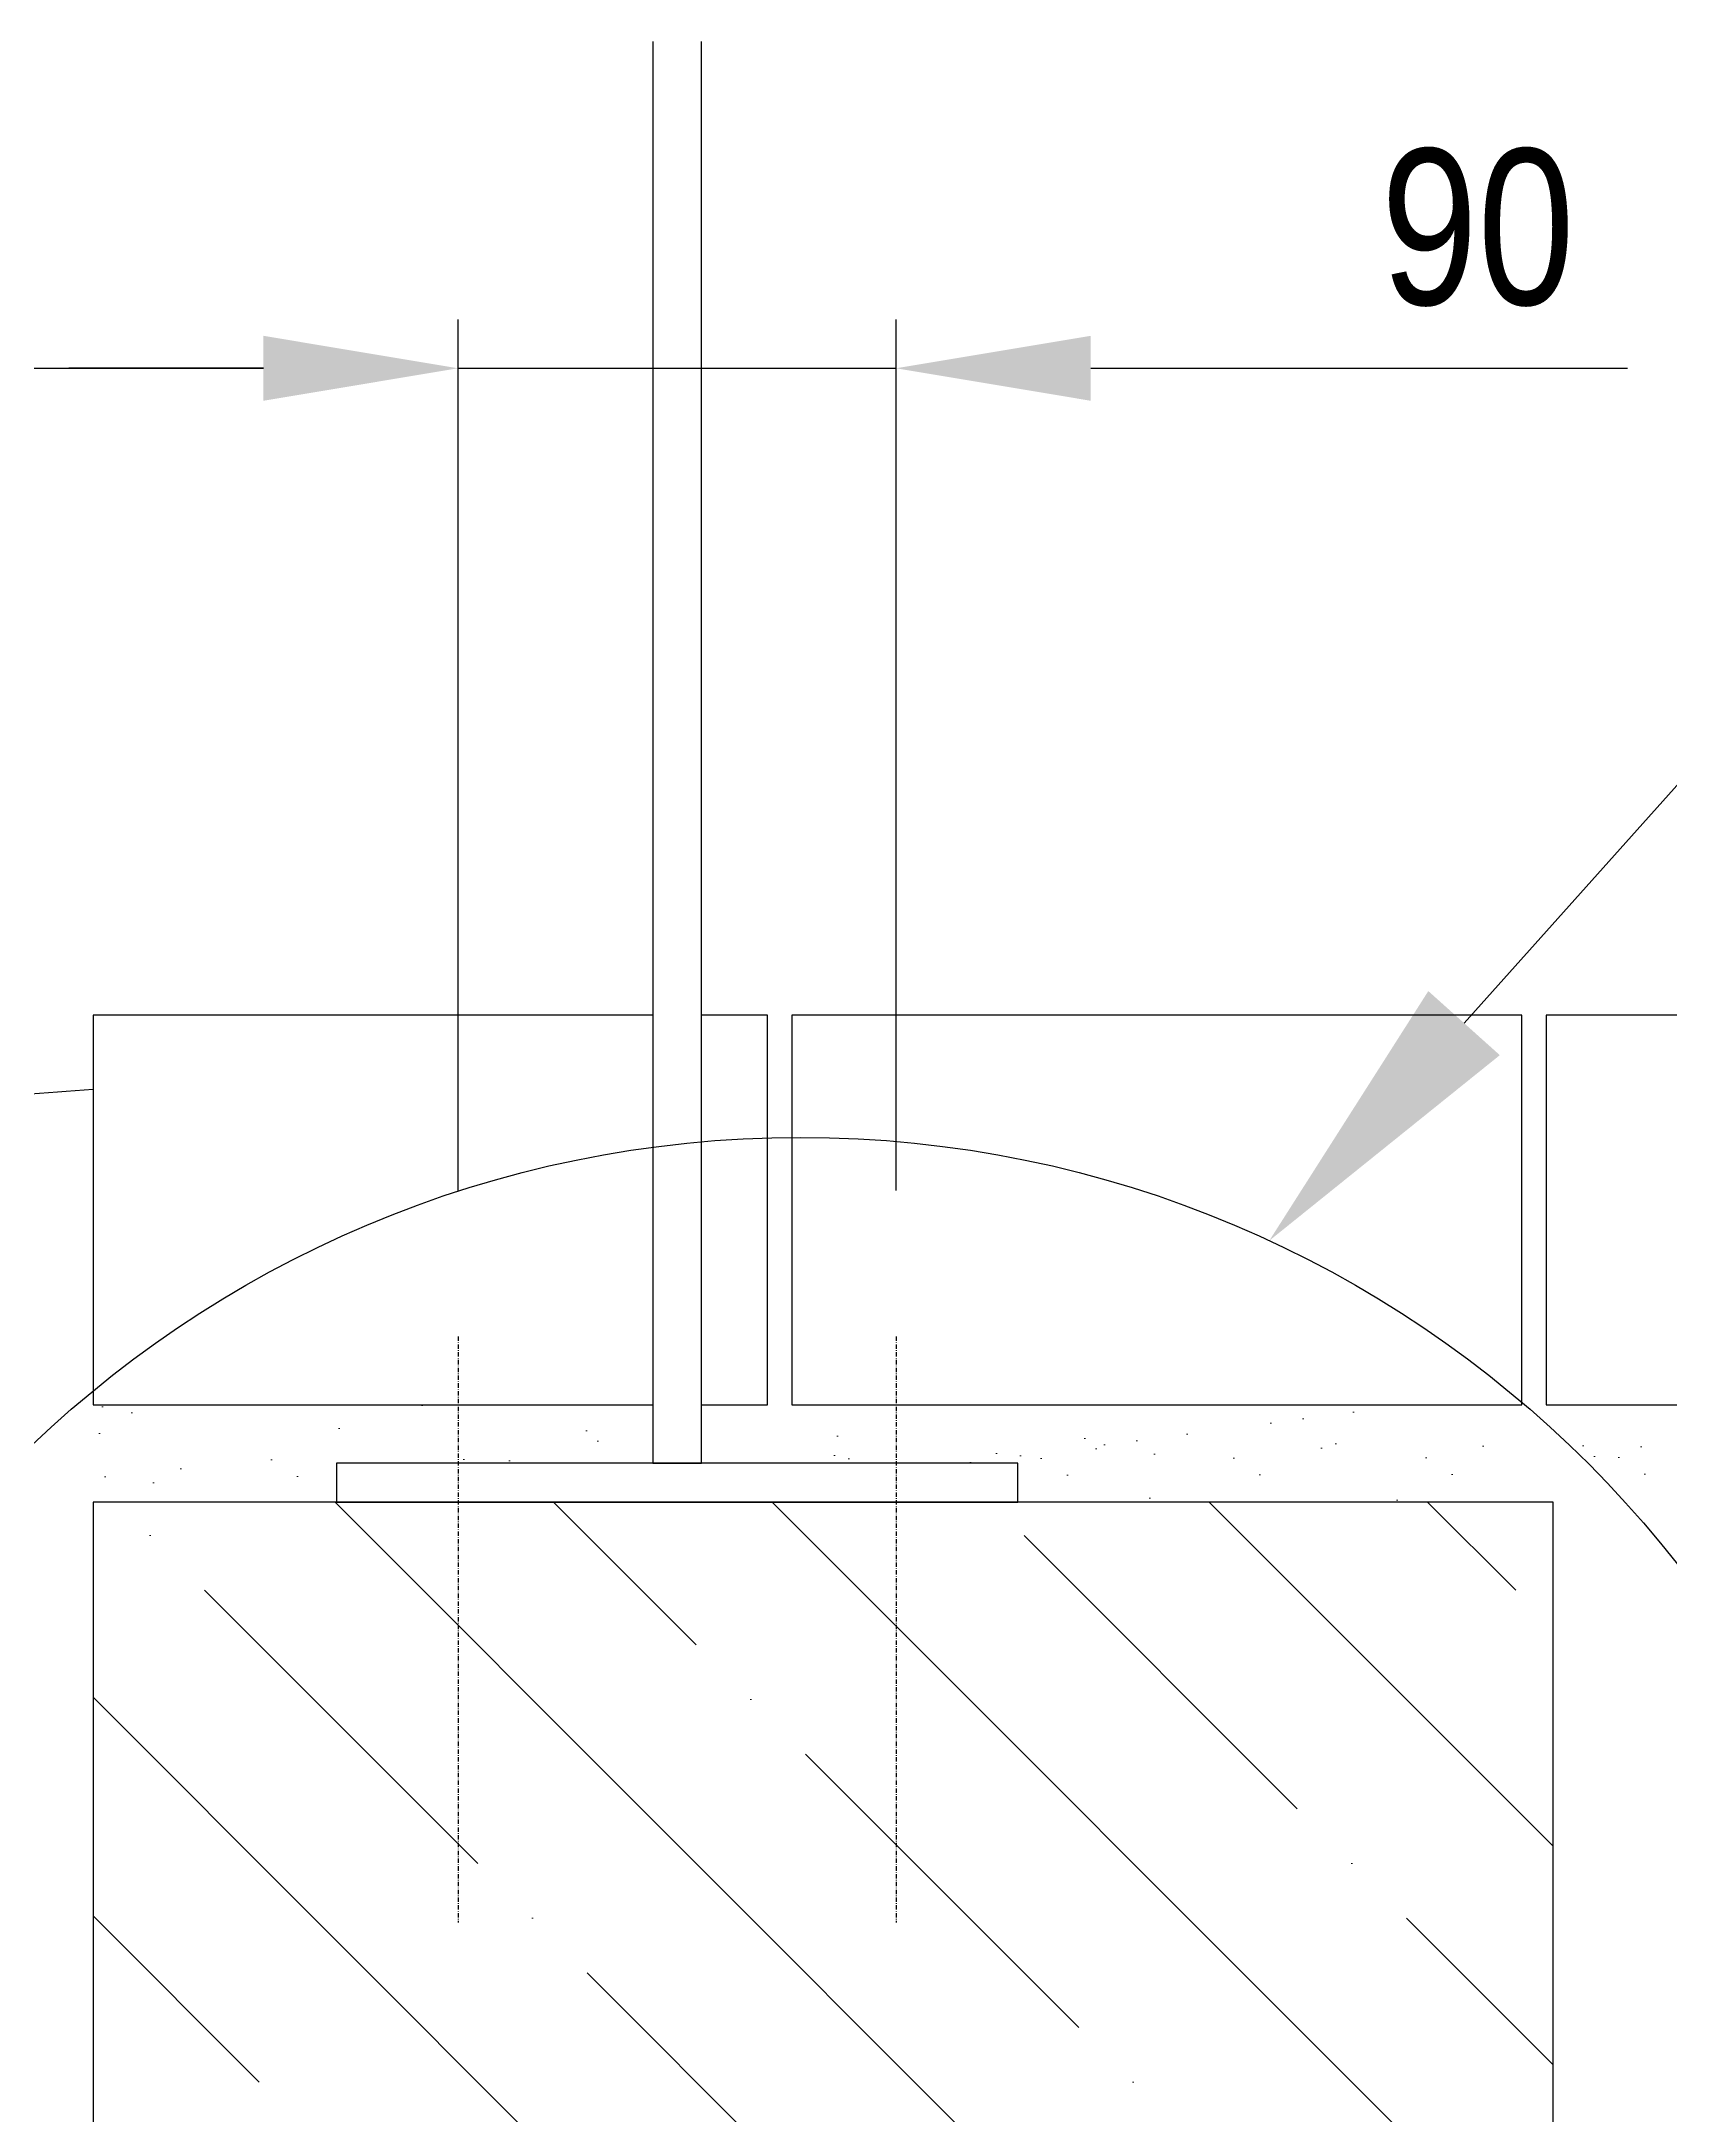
# Model space of a CAD drawing. Header units: millimetres. Extents: x 2594 to 11004, y 3085 to 9025.
# Drawn here: x 7554.8 to 7889.4, y 7166.4 to 7592.2 of the extents above; entities that cross this region are included whole.
import ezdxf
from ezdxf import colors
from ezdxf.entities.mleader import LeaderData, LeaderLine
from ezdxf.math import Vec2, Vec3

# ---------------------------------------------------------------- set-up
doc = ezdxf.new("R2010")
doc.units = ezdxf.units.MM
doc.header["$LTSCALE"] = 0.1
doc.linetypes.add('DashDot', pattern=[15, 9, -3, 0, -3])
doc.layers.add('SRAFY', color=251, linetype='Continuous', lineweight=13)
doc.styles.add('SEACAD_Arial', font='arial.ttf', dxfattribs={"width": 0.8})
doc.dimstyles.new('ISO-25', dxfattribs={"dimtxt": 1.6, "dimasz": 2, "dimexe": 0.5, "dimexo": 1.5, "dimtad": 1, "dimdec": 0, "dimtxsty": 'SEACAD_Arial', "dimcen": 2, "dimadec": 0, "dimazin": 0, "dimtfac": 1, "dimtdec": 0, "dimtmove": 0, "dimatfit": 3, "dimfxl": 1, "dimarcsym": 0})

# ---------------------------------------------------------------- blocks, each defined once
blk = doc.blocks.new('*D139')
at = {"color": 0, "lineweight": -2, "transparency": 16777216}
for p, q in [((5650.43, 7356.15), (5650.43, 7535.03)), ((7640.43, 7356.15), (7640.43, 7535.03)), ((5690.43, 7525.03), (7600.43, 7525.03))]:
    blk.add_line(p, q, dxfattribs=at)
at = {"color": 0, "transparency": 16777216}
for points in [[(5690.43, 7531.7), (5690.43, 7518.36), (5650.43, 7525.03)], [(7600.43, 7531.7), (7600.43, 7518.36), (7640.43, 7525.03)]]:
    blk.add_solid(points, dxfattribs=at)
at = {"layer": 'Defpoints', "color": 0, "transparency": 16777216}
for p in [(7640.43, 7525.03), (5650.43, 7326.15), (7640.43, 7326.15)]:
    blk.add_point(p, dxfattribs=at)
at = {"color": 0, "transparency": 16777216, "insert": (6645.43, 7553.87), "char_height": 32, "attachment_point": 5, "style": 'SEACAD_Arial'}
blk.add_mtext('1990', dxfattribs=at)
blk = doc.blocks.new('*D140')
at = {"color": 0, "lineweight": -2, "transparency": 16777216}
for p, q in [((7640.43, 7356.15), (7640.43, 7535.03)), ((7730.43, 7356.15), (7730.43, 7535.03)), ((7600.43, 7525.03), (7560.43, 7525.03)), ((7640.43, 7525.03), (7730.43, 7525.03)), ((7770.43, 7525.03), (7880.75, 7525.03))]:
    blk.add_line(p, q, dxfattribs=at)
at = {"color": 0, "transparency": 16777216}
for points in [[(7600.43, 7531.7), (7600.43, 7518.36), (7640.43, 7525.03)], [(7770.43, 7531.7), (7770.43, 7518.36), (7730.43, 7525.03)]]:
    blk.add_solid(points, dxfattribs=at)
at = {"layer": 'Defpoints', "color": 0, "transparency": 16777216}
for p in [(7730.43, 7525.03), (7640.43, 7326.15), (7730.43, 7326.15)]:
    blk.add_point(p, dxfattribs=at)
at = {"color": 0, "transparency": 16777216, "insert": (7849.96, 7553.87), "char_height": 32, "attachment_point": 5, "style": 'SEACAD_Arial'}
blk.add_mtext('90', dxfattribs=at)
blk = doc.blocks.new('*D144')
at = {"color": 0, "lineweight": -2, "transparency": 16777216}
for p, q in [((7895.43, 7292.16), (8261.74, 7292.16)), ((8251.74, 7252.16), (8251.74, 7032.16)), ((7895.43, 6992.16), (8261.74, 6992.16))]:
    blk.add_line(p, q, dxfattribs=at)
at = {"color": 0, "transparency": 16777216}
for points in [[(8245.08, 7252.16), (8258.41, 7252.16), (8251.74, 7292.16)], [(8245.08, 7032.16), (8258.41, 7032.16), (8251.74, 6992.16)]]:
    blk.add_solid(points, dxfattribs=at)
at = {"layer": 'Defpoints', "color": 0, "transparency": 16777216}
for p in [(7865.43, 7292.16), (7865.43, 6992.16), (8251.74, 6992.16)]:
    blk.add_point(p, dxfattribs=at)
at = {"color": 0, "transparency": 16777216, "insert": (8222.89, 7142.16), "char_height": 32, "attachment_point": 5, "rotation": 90, "style": 'SEACAD_Arial'}
blk.add_mtext('300', dxfattribs=at)
blk = doc.blocks.new('*D146')
at = {"color": 0, "lineweight": -2, "transparency": 16777216}
for p, q in [((8251.74, 7432.16), (8251.74, 7472.16)), ((8199.04, 7392.16), (8261.74, 7392.16)), ((8251.74, 7292.16), (8251.74, 7392.16)), ((7895.43, 7292.16), (8261.74, 7292.16)), ((8251.74, 7252.16), (8251.74, 7212.16))]:
    blk.add_line(p, q, dxfattribs=at)
at = {"color": 0, "transparency": 16777216}
for points in [[(8245.08, 7432.16), (8258.41, 7432.16), (8251.74, 7392.16)], [(8245.08, 7252.16), (8258.41, 7252.16), (8251.74, 7292.16)]]:
    blk.add_solid(points, dxfattribs=at)
at = {"layer": 'Defpoints', "color": 0, "transparency": 16777216}
for p in [(8169.04, 7392.16), (8251.74, 7392.16), (7865.43, 7292.16)]:
    blk.add_point(p, dxfattribs=at)
at = {"color": 0, "transparency": 16777216, "insert": (8222.9, 7342.16), "char_height": 32, "attachment_point": 5, "rotation": 90, "style": 'SEACAD_Arial'}
blk.add_mtext('100', dxfattribs=at)

msp = doc.modelspace()

# ---------------------------------------------------------------- hatches: boundary and pattern name
at = {"layer": 'SRAFY'}
h = msp.add_hatch(dxfattribs=at)
h.set_pattern_fill('AR-SAND', color=256, scale=0.5)
h.paths.add_polyline_path([(7859.6, 7312.16), (7730.43, 7312.16), (7730.43, 7300.16), (7755.43, 7300.16), (7755.43, 7292.16), (7865.43, 7292.16), (7880.23, 7292.16, 0.031398)])
h.paths.add_polyline_path([(8169.04, 7312.16), (7859.6, 7312.16, -0.031398), (7880.23, 7292.16), (8169.04, 7292.16)])
h.paths.add_polyline_path([(7730.43, 7312.16), (7690.43, 7312.16), (7690.43, 7300.16), (7730.43, 7300.16)])
h.paths.add_polyline_path([(7680.43, 7312.16), (7640.43, 7312.16), (7640.43, 7300.16), (7680.43, 7300.16)])
h.paths.add_polyline_path([(7640.43, 7312.16), (7565.43, 7312.16), (7565.43, 7292.16), (7615.43, 7292.16), (7615.43, 7300.16), (7640.43, 7300.16)])
at = {"layer": 'SRAFY', "lineweight": 15}
h = msp.add_hatch(dxfattribs=at)
h.set_pattern_fill('ANSI35', color=256, scale=10, angle=90, style=0)
h.paths.add_polyline_path([(4287.37, 7292.16), (3087.37, 7292.16), (3087.37, 6992.16), (4287.37, 6992.16)])
h.paths.add_polyline_path([(5725.43, 7292.16), (5694.04, 7292.16), (5580.43, 7292.16), (5535.43, 7292.16), (5460.41, 7292.16), (5425.43, 7292.16), (5425.43, 6992.16), (5725.43, 6992.16)])
h.paths.add_polyline_path([(7865.43, 7292.16), (7864.04, 7292.16), (7720.43, 7292.16), (7615.43, 7292.16), (7565.43, 7292.16), (7565.43, 6992.16), (7865.43, 6992.16)])

# ---------------------------------------------------------------- linework, layer by layer
at = {"linetype": 'DashDot', "lineweight": 30}
for p, q in [((7640.43, 7326.15), (7640.43, 7205.81)), ((7730.43, 7326.15), (7730.43, 7205.81))]:
    msp.add_line(p, q, dxfattribs=at)
for points in [[(7680.43, 7592.16), (7680.43, 7300.16), (7690.43, 7300.16), (7690.43, 7592.16)], [(7680.43, 7392.16), (7565.43, 7392.16), (7565.43, 7312.16), (7680.43, 7312.16)], [(7690.43, 7312.16), (7704.04, 7312.16), (7704.04, 7392.16), (7690.43, 7392.16)]]:
    msp.add_lwpolyline(points)
for points in [[(7709.04, 7312.16), (7859.04, 7312.16), (7859.04, 7392.16), (7709.04, 7392.16)], [(7864.04, 7312.16), (8014.04, 7312.16), (8014.04, 7392.16), (7864.04, 7392.16)], [(7615.43, 7292.16), (7755.43, 7292.16), (7755.43, 7300.16), (7615.43, 7300.16)], [(7565.43, 6992.16), (7865.43, 6992.16), (7865.43, 7292.16), (7565.43, 7292.16)]]:
    msp.add_lwpolyline(points, close=True)
msp.add_circle((7710.83, 7138.05), 229.01)
msp.add_spline([(7025.43, 7374.98), (7082.01, 7378.32), (7173.89, 7375.5), (7242.92, 7379.07), (7336.57, 7366.41), (7402.24, 7368.05), (7470.6, 7361.22), (7507.16, 7369.68), (7565.43, 7376.96)], degree=3)

# ---------------------------------------------------------------- dimensions: what is measured, and where the dimension line sits
dim = msp.add_linear_dim(base=(7640.43, 7525.03), p1=(5650.43, 7326.15), p2=(7640.43, 7326.15), dimstyle='ISO-25')
dim.commit()
dim.dimension.update_dxf_attribs({"geometry": '*D139', "text_midpoint": (6645.43, 7553.87)})
dim = msp.add_linear_dim(base=(7730.43, 7525.03), p1=(7640.43, 7326.15), p2=(7730.43, 7326.15), dimstyle='ISO-25')
dim.commit()
dim.dimension.update_dxf_attribs({"geometry": '*D140', "text_midpoint": (7849.96, 7525.03), "dimtype": 160})
dim = msp.add_linear_dim(base=(8251.74, 7392.16), p1=(7865.43, 7292.16), p2=(8169.04, 7392.16), angle=90, dimstyle='ISO-25')
dim.commit()
dim.dimension.update_dxf_attribs({"geometry": '*D146', "text_midpoint": (8222.9, 7342.16)})
dim = msp.add_linear_dim(base=(8251.74, 6992.16), p1=(7865.43, 7292.16), p2=(7865.43, 6992.16), angle=90, dimstyle='ISO-25', override={"dimscale": 0})
dim.commit()
dim.dimension.update_dxf_attribs({"geometry": '*D144', "text_midpoint": (8222.89, 7142.16)})

# ---------------------------------------------------------------- leaders
ml = msp.add_multileader_mtext('Standard')
ml.set_content('Detail 1', color=256, style='SEACAD_Arial')
ml.set_leader_properties(lineweight=-3)
ml.build(insert=Vec2(0, 0))
ml.multileader.update_dxf_attribs({"text_right_attachment_type": 6, "dogleg_length": 2, "arrow_head_size": 60, "scale": 20})
ctx = ml.context
ctx.base_point, ctx.scale, ctx.char_height, ctx.arrow_head_size, ctx.landing_gap_size, ctx.plane_origin = Vec3(7974.12, 7487.63), 20, 50, 60, 20, Vec3(9392.45, 7337.15)
ctx.right_attachment = 6
notes = []
notes.append((ctx, [(0, (1, 1, 0), (7934.12, 7487.63), (1, 0), 40, [(0, [(7807.12, 7345.84)], 0, [])])]))
ctx.mtext.insert, ctx.mtext.flow_direction = Vec3(7994.12, 7513.04), 5
for ctx, leaders in notes:
    for number, flags, end, landing, length, lines in leaders:
        leader = LeaderData()
        leader.index, (leader.has_last_leader_line, leader.has_dogleg_vector, leader.attachment_direction) = number, flags
        leader.last_leader_point, leader.dogleg_vector, leader.dogleg_length = Vec3(end), Vec3(landing), length
        for number, points, colour, breaks in lines:
            line = LeaderLine()
            line.index, line.vertices, line.color, line.breaks = number, Vec3.list(points), colors.encode_raw_color(colour), breaks
            leader.lines.append(line)
        ctx.leaders.append(leader)

doc.saveas('drawing.dxf')
